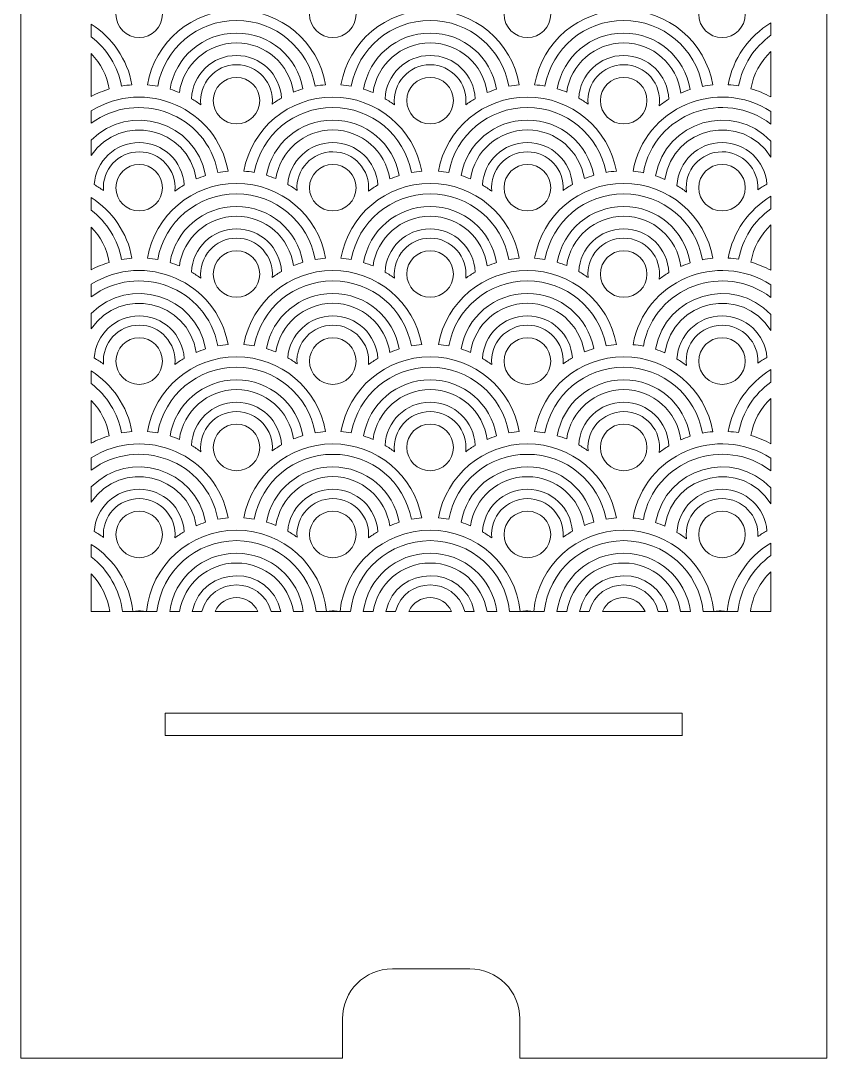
# Model space of a CAD drawing. Header units: inches. Extents: x 98 to 769, y 116 to 749.
# Drawn here: x 512.5 to 768.7, y 116.2 to 445.6 of the extents above; entities that cross this region are included whole.
import ezdxf

# ---------------------------------------------------------------- set-up
doc = ezdxf.new("R2010")
doc.units = ezdxf.units.IN
doc.header["$MEASUREMENT"] = 0
doc.layers.add('_U+0421_U+043B_U+043E_U+0439 1', color=7, linetype='Continuous')

# ---------------------------------------------------------------- blocks, each defined once
blk = doc.blocks.new('block 2')
at = {"layer": '_U+0421_U+043B_U+043E_U+0439 1', "color": 1, "lineweight": 9, "true_color": 0xff0000}
blk.add_lwpolyline([(722.74, 218.61), (558.34, 218.61), (558.34, 225.71), (722.64, 225.71), (722.64, 218.61), (722.74, 218.61)], dxfattribs=at)
for points, knots in [([(678.78, 747.8), (675.3, 748.53), (671.77, 748.54), (668.29, 747.83), (668.29, 747.83), (616.84, 747.83), (616.84, 747.83), (613.38, 748.53), (609.82, 748.54), (606.26, 747.78), (555.7, 746.87), (512.5, 705.7), (512.51, 655.1), (512.51, 655.1), (512.51, 116.17), (512.51, 116.17), (512.51, 116.17), (614.71, 116.17), (614.71, 116.17), (614.71, 116.17), (614.71, 128.71), (614.71, 128.71), (614.71, 137.46), (621.82, 144.58), (630.57, 144.58), (630.57, 144.58), (655.19, 144.58), (655.19, 144.58), (663.94, 144.58), (671.06, 137.46), (671.06, 128.71), (671.06, 128.71), (671.06, 116.17), (671.06, 116.17), (671.06, 116.17), (768.63, 116.17), (768.63, 116.17), (768.63, 116.17), (768.63, 654.9), (768.63, 654.9), (768.74, 705.8), (729.77, 747.26), (678.78, 747.8)], [0, 0, 0, 0, 1, 1, 1, 2, 2, 2, 3, 3, 3, 4, 4, 4, 5, 5, 5, 6, 6, 6, 7, 7, 7, 8, 8, 8, 9, 9, 9, 10, 10, 10, 11, 11, 11, 12, 12, 12, 13, 13, 13, 14, 14, 14, 14]), ([(542.74, 447.65), (542.74, 451.72), (546.06, 455.04), (550.13, 455.04), (554.21, 455.04), (557.53, 451.73), (557.53, 447.65), (557.53, 443.57), (554.21, 440.25), (550.13, 440.25), (546.06, 440.25), (542.74, 443.57), (542.74, 447.65)], [0, 0, 0, 0, 1, 1, 1, 2, 2, 2, 3, 3, 3, 4, 4, 4, 4]), ([(604.25, 447.65), (604.25, 451.72), (607.57, 455.04), (611.65, 455.04), (615.73, 455.04), (619.04, 451.73), (619.04, 447.65), (619.04, 443.57), (615.73, 440.25), (611.65, 440.25), (607.57, 440.25), (604.25, 443.57), (604.25, 447.65)], [0, 0, 0, 0, 1, 1, 1, 2, 2, 2, 3, 3, 3, 4, 4, 4, 4]), ([(673.48, 440.25), (669.4, 440.25), (666.08, 443.57), (666.08, 447.65), (666.08, 451.73), (669.4, 455.04), (673.48, 455.04), (677.55, 455.04), (680.87, 451.73), (680.87, 447.65), (680.87, 443.57), (677.55, 440.25), (673.48, 440.25)], [0, 0, 0, 0, 1, 1, 1, 2, 2, 2, 3, 3, 3, 4, 4, 4, 4]), ([(727.91, 447.65), (727.91, 451.72), (731.23, 455.04), (735.31, 455.04), (739.38, 455.04), (742.7, 451.73), (742.7, 447.65), (742.7, 443.57), (739.38, 440.25), (735.31, 440.25), (731.23, 440.25), (727.91, 443.57), (727.91, 447.65)], [0, 0, 0, 0, 1, 1, 1, 2, 2, 2, 3, 3, 3, 4, 4, 4, 4]), ([(581.05, 448.99), (595.15, 448.99), (606.97, 438.93), (609.36, 425.26), (608.25, 425.19), (607.15, 425.06), (606.07, 424.87), (603.88, 436.88), (593.49, 445.68), (581.05, 445.68), (568.59, 445.68), (558.19, 436.85), (556.02, 424.82), (554.94, 425.02), (553.85, 425.15), (552.73, 425.24), (555.11, 438.92), (566.93, 448.99), (581.05, 448.99)], [0, 0, 0, 0, 1, 1, 1, 2, 2, 2, 3, 3, 3, 4, 4, 4, 5, 5, 5, 6, 6, 6, 6]), ([(670.88, 425.24), (669.77, 425.16), (668.67, 425.02), (667.59, 424.82), (665.42, 436.85), (655.02, 445.68), (642.56, 445.68), (630.1, 445.68), (619.7, 436.85), (617.53, 424.82), (616.46, 425.02), (615.36, 425.16), (614.25, 425.24), (616.63, 438.92), (628.45, 448.99), (642.56, 448.99), (656.67, 448.99), (668.5, 438.92), (670.88, 425.24)], [0, 0, 0, 0, 1, 1, 1, 2, 2, 2, 3, 3, 3, 4, 4, 4, 5, 5, 5, 6, 6, 6, 6]), ([(732.39, 425.22), (731.28, 425.12), (730.19, 424.98), (729.11, 424.77), (726.97, 436.83), (716.55, 445.68), (704.07, 445.68), (691.63, 445.68), (681.24, 436.88), (679.06, 424.87), (677.98, 425.06), (676.88, 425.19), (675.76, 425.26), (678.15, 438.93), (689.97, 448.99), (704.08, 448.99), (718.19, 448.99), (730.02, 438.91), (732.39, 425.22)], [0, 0, 0, 0, 1, 1, 1, 2, 2, 2, 3, 3, 3, 4, 4, 4, 5, 5, 5, 6, 6, 6, 6]), ([(737.28, 425.29), (738.74, 433.49), (743.72, 440.67), (750.85, 444.93), (750.85, 444.93), (750.85, 440.98), (750.85, 440.98), (745.47, 437.16), (741.79, 431.41), (740.59, 424.92), (739.49, 425.1), (738.39, 425.22), (737.28, 425.29)], [0, 0, 0, 0, 1, 1, 1, 2, 2, 2, 3, 3, 3, 4, 4, 4, 4]), ([(547.84, 425.26), (546.73, 425.18), (545.63, 425.05), (544.54, 424.86), (543.39, 431.08), (539.91, 436.69), (534.91, 440.5), (534.91, 440.5), (534.91, 444.49), (534.91, 444.49), (541.59, 440.24), (546.41, 433.32), (547.84, 425.26)], [0, 0, 0, 0, 1, 1, 1, 2, 2, 2, 3, 3, 3, 4, 4, 4, 4]), ([(581.05, 441.68), (591.6, 441.68), (600.39, 434.17), (602.16, 423.96), (601.14, 423.66), (600.15, 423.3), (599.18, 422.91), (597.88, 431.76), (590.26, 438.58), (581.05, 438.58), (571.8, 438.58), (564.15, 431.69), (562.9, 422.78), (561.93, 423.19), (560.94, 423.55), (559.93, 423.87), (561.66, 434.12), (570.47, 441.68), (581.05, 441.68)], [0, 0, 0, 0, 1, 1, 1, 2, 2, 2, 3, 3, 3, 4, 4, 4, 5, 5, 5, 6, 6, 6, 6]), ([(660.71, 422.78), (659.46, 431.69), (651.81, 438.58), (642.56, 438.58), (633.31, 438.58), (625.66, 431.69), (624.42, 422.78), (623.45, 423.19), (622.45, 423.55), (621.44, 423.86), (623.17, 434.12), (631.98, 441.68), (642.56, 441.68), (653.15, 441.68), (661.95, 434.12), (663.68, 423.86), (662.67, 423.55), (661.68, 423.19), (660.71, 422.78)], [0, 0, 0, 0, 1, 1, 1, 2, 2, 2, 3, 3, 3, 4, 4, 4, 5, 5, 5, 6, 6, 6, 6]), ([(722.24, 422.66), (721.05, 431.63), (713.37, 438.58), (704.07, 438.58), (694.87, 438.58), (687.25, 431.76), (685.95, 422.91), (684.97, 423.3), (683.98, 423.66), (682.97, 423.96), (684.74, 434.17), (693.52, 441.68), (704.07, 441.68), (714.69, 441.68), (723.52, 434.08), (725.21, 423.77), (724.2, 423.45), (723.21, 423.08), (722.24, 422.66)], [0, 0, 0, 0, 1, 1, 1, 2, 2, 2, 3, 3, 3, 4, 4, 4, 5, 5, 5, 6, 6, 6, 6]), ([(534.91, 435.15), (537.87, 432.09), (539.9, 428.18), (540.65, 423.94), (538.67, 423.34), (536.74, 422.56), (534.91, 421.6), (534.91, 421.6), (534.91, 435.15), (534.91, 435.15)], [0, 0, 0, 0, 1, 1, 1, 2, 2, 2, 3, 3, 3, 3]), ([(744.49, 424.02), (745.3, 428.57), (747.54, 432.68), (750.85, 435.81), (750.85, 435.81), (750.85, 421.41), (750.85, 421.41), (748.83, 422.5), (746.7, 423.38), (744.49, 424.02)], [0, 0, 0, 0, 1, 1, 1, 2, 2, 2, 3, 3, 3, 3]), ([(581.05, 434.58), (588.69, 434.58), (594.93, 428.58), (595.35, 421.04), (594.33, 420.46), (593.34, 419.82), (592.39, 419.13), (593.05, 425.86), (587.73, 431.63), (581.05, 431.63), (574.32, 431.63), (568.92, 425.74), (569.75, 418.88), (568.78, 419.6), (567.78, 420.25), (566.74, 420.86), (567.07, 428.48), (573.35, 434.58), (581.05, 434.58)], [0, 0, 0, 0, 1, 1, 1, 2, 2, 2, 3, 3, 3, 4, 4, 4, 5, 5, 5, 6, 6, 6, 6]), ([(642.56, 431.63), (635.84, 431.63), (630.44, 425.77), (631.26, 418.88), (630.29, 419.59), (629.29, 420.25), (628.25, 420.86), (628.58, 428.48), (634.86, 434.58), (642.56, 434.58), (650.26, 434.58), (656.54, 428.48), (656.88, 420.86), (655.84, 420.26), (654.83, 419.6), (653.87, 418.88), (654.69, 425.79), (649.26, 431.63), (642.56, 431.63)], [0, 0, 0, 0, 1, 1, 1, 2, 2, 2, 3, 3, 3, 4, 4, 4, 5, 5, 5, 6, 6, 6, 6]), ([(704.07, 431.63), (697.42, 431.63), (692.08, 425.9), (692.74, 419.13), (691.78, 419.82), (690.79, 420.46), (689.77, 421.04), (690.19, 428.58), (696.44, 434.58), (704.07, 434.58), (711.84, 434.58), (718.16, 428.39), (718.4, 420.69), (717.34, 420.05), (716.32, 419.35), (715.34, 418.6), (716.35, 425.61), (710.88, 431.63), (704.07, 431.63)], [0, 0, 0, 0, 1, 1, 1, 2, 2, 2, 3, 3, 3, 4, 4, 4, 5, 5, 5, 6, 6, 6, 6]), ([(578.41, 397.83), (577.3, 397.74), (576.2, 397.6), (575.13, 397.4), (571.57, 416.17), (549.65, 423.99), (534.91, 413.03), (534.91, 413.03), (534.91, 416.98), (534.91, 416.98), (551.94, 427.62), (574.74, 417.95), (578.41, 397.83)], [0, 0, 0, 0, 1, 1, 1, 2, 2, 2, 3, 3, 3, 4, 4, 4, 4]), ([(573.66, 420.23), (573.66, 424.31), (576.97, 427.63), (581.05, 427.63), (585.13, 427.63), (588.44, 424.31), (588.44, 420.23), (588.44, 416.16), (585.13, 412.84), (581.05, 412.84), (576.97, 412.84), (573.66, 416.16), (573.66, 420.23)], [0, 0, 0, 0, 1, 1, 1, 2, 2, 2, 3, 3, 3, 4, 4, 4, 4]), ([(642.56, 412.84), (638.49, 412.84), (635.17, 416.16), (635.17, 420.24), (635.17, 424.31), (638.48, 427.63), (642.56, 427.63), (646.64, 427.63), (649.96, 424.31), (649.96, 420.24), (649.96, 416.16), (646.64, 412.84), (642.56, 412.84)], [0, 0, 0, 0, 1, 1, 1, 2, 2, 2, 3, 3, 3, 4, 4, 4, 4]), ([(704.07, 412.84), (700, 412.84), (696.68, 416.16), (696.68, 420.24), (696.68, 424.31), (700, 427.63), (704.07, 427.63), (708.15, 427.63), (711.47, 424.31), (711.47, 420.24), (711.47, 416.16), (708.15, 412.84), (704.07, 412.84)], [0, 0, 0, 0, 1, 1, 1, 2, 2, 2, 3, 3, 3, 4, 4, 4, 4]), ([(710.31, 397.35), (709.23, 397.56), (708.14, 397.71), (707.03, 397.81), (710.71, 418.09), (733.79, 427.74), (750.85, 416.78), (750.85, 416.78), (750.85, 412.78), (750.85, 412.78), (736.08, 424.13), (713.84, 416.27), (710.31, 397.35)], [0, 0, 0, 0, 1, 1, 1, 2, 2, 2, 3, 3, 3, 4, 4, 4, 4]), ([(534.91, 407.72), (546.94, 419.83), (568.13, 413.69), (571.22, 396.44), (570.21, 396.13), (569.22, 395.77), (568.25, 395.36), (565.74, 411.82), (544.25, 416.68), (534.91, 402.82), (534.91, 402.82), (534.91, 407.72), (534.91, 407.72)], [0, 0, 0, 0, 1, 1, 1, 2, 2, 2, 3, 3, 3, 4, 4, 4, 4]), ([(611.65, 421.35), (625.68, 421.35), (637.45, 411.39), (639.92, 397.83), (638.81, 397.74), (637.72, 397.6), (636.64, 397.4), (634.38, 409.32), (624.03, 418.04), (611.65, 418.04), (599.28, 418.04), (588.94, 409.35), (586.67, 397.45), (585.59, 397.64), (584.49, 397.77), (583.37, 397.85), (585.85, 411.4), (597.62, 421.35), (611.65, 421.35)], [0, 0, 0, 0, 1, 1, 1, 2, 2, 2, 3, 3, 3, 4, 4, 4, 5, 5, 5, 6, 6, 6, 6]), ([(701.75, 397.85), (700.64, 397.77), (699.54, 397.64), (698.46, 397.46), (696.18, 409.35), (685.84, 418.04), (673.48, 418.04), (661.09, 418.04), (650.74, 409.32), (648.49, 397.4), (647.41, 397.6), (646.31, 397.74), (645.2, 397.83), (647.67, 411.39), (659.44, 421.35), (673.48, 421.35), (687.5, 421.35), (699.27, 411.4), (701.75, 397.85)], [0, 0, 0, 0, 1, 1, 1, 2, 2, 2, 3, 3, 3, 4, 4, 4, 5, 5, 5, 6, 6, 6, 6]), ([(717.17, 395.23), (716.21, 395.65), (715.21, 396.02), (714.2, 396.35), (717.27, 413.88), (738.93, 419.92), (750.85, 407.4), (750.85, 407.4), (750.85, 402.29), (750.85, 402.29), (741.77, 416.8), (719.61, 412.05), (717.17, 395.23)], [0, 0, 0, 0, 1, 1, 1, 2, 2, 2, 3, 3, 3, 4, 4, 4, 4]), ([(611.65, 414.04), (622.16, 414.04), (630.92, 406.59), (632.74, 396.44), (631.72, 396.13), (630.73, 395.77), (629.76, 395.36), (628.42, 404.16), (620.82, 410.94), (611.65, 410.94), (602.52, 410.94), (594.94, 404.23), (593.55, 395.48), (592.58, 395.88), (591.59, 396.23), (590.57, 396.54), (592.43, 406.64), (601.17, 414.04), (611.65, 414.04)], [0, 0, 0, 0, 1, 1, 1, 2, 2, 2, 3, 3, 3, 4, 4, 4, 5, 5, 5, 6, 6, 6, 6]), ([(691.57, 395.48), (690.18, 404.23), (682.61, 410.94), (673.48, 410.94), (664.3, 410.94), (656.7, 404.16), (655.36, 395.36), (654.39, 395.77), (653.4, 396.13), (652.39, 396.45), (654.2, 406.59), (662.97, 414.04), (673.48, 414.04), (683.95, 414.04), (692.7, 406.64), (694.55, 396.54), (693.54, 396.23), (692.54, 395.88), (691.57, 395.48)], [0, 0, 0, 0, 1, 1, 1, 2, 2, 2, 3, 3, 3, 4, 4, 4, 5, 5, 5, 6, 6, 6, 6]), ([(550.13, 406.94), (557.76, 406.94), (563.99, 400.96), (564.44, 393.45), (563.41, 392.85), (562.42, 392.2), (561.47, 391.49), (562.12, 398.29), (556.76, 403.99), (550.13, 403.99), (543.56, 403.99), (538.23, 398.38), (538.79, 391.65), (537.84, 392.34), (536.86, 392.98), (535.84, 393.57), (536.34, 401.03), (542.55, 406.94), (550.13, 406.94)], [0, 0, 0, 0, 1, 1, 1, 2, 2, 2, 3, 3, 3, 4, 4, 4, 5, 5, 5, 6, 6, 6, 6]), ([(611.65, 406.94), (619.27, 406.94), (625.5, 400.96), (625.95, 393.45), (624.93, 392.85), (623.93, 392.2), (622.98, 391.49), (623.64, 398.25), (618.31, 403.99), (611.65, 403.99), (605.17, 403.99), (599.79, 398.51), (600.3, 391.72), (599.35, 392.41), (598.37, 393.05), (597.35, 393.63), (597.89, 401.05), (604.08, 406.94), (611.65, 406.94)], [0, 0, 0, 0, 1, 1, 1, 2, 2, 2, 3, 3, 3, 4, 4, 4, 5, 5, 5, 6, 6, 6, 6]), ([(673.48, 403.99), (666.82, 403.99), (661.49, 398.25), (662.14, 391.49), (661.19, 392.2), (660.2, 392.85), (659.17, 393.45), (659.62, 400.96), (665.85, 406.94), (673.48, 406.94), (681.04, 406.94), (687.24, 401.05), (687.77, 393.63), (686.75, 393.05), (685.77, 392.41), (684.83, 391.73), (685.34, 398.44), (680.01, 403.99), (673.48, 403.99)], [0, 0, 0, 0, 1, 1, 1, 2, 2, 2, 3, 3, 3, 4, 4, 4, 5, 5, 5, 6, 6, 6, 6]), ([(735.31, 403.99), (728.57, 403.99), (723.18, 398.11), (724, 391.22), (723.04, 391.96), (722.04, 392.64), (720.99, 393.26), (721.35, 400.86), (727.62, 406.94), (735.31, 406.94), (742.83, 406.94), (749, 401.12), (749.59, 393.75), (748.58, 393.19), (747.6, 392.58), (746.67, 391.92), (747.06, 398.59), (741.74, 403.99), (735.31, 403.99)], [0, 0, 0, 0, 1, 1, 1, 2, 2, 2, 3, 3, 3, 4, 4, 4, 5, 5, 5, 6, 6, 6, 6]), ([(542.74, 392.6), (542.74, 396.67), (546.06, 399.99), (550.13, 399.99), (554.21, 399.99), (557.53, 396.67), (557.53, 392.6), (557.53, 388.52), (554.21, 385.2), (550.13, 385.2), (546.06, 385.2), (542.74, 388.52), (542.74, 392.6)], [0, 0, 0, 0, 1, 1, 1, 2, 2, 2, 3, 3, 3, 4, 4, 4, 4]), ([(604.25, 392.6), (604.25, 396.67), (607.57, 399.99), (611.65, 399.99), (615.73, 399.99), (619.04, 396.67), (619.04, 392.6), (619.04, 388.52), (615.73, 385.2), (611.65, 385.2), (607.57, 385.2), (604.25, 388.52), (604.25, 392.6)], [0, 0, 0, 0, 1, 1, 1, 2, 2, 2, 3, 3, 3, 4, 4, 4, 4]), ([(673.48, 385.2), (669.4, 385.2), (666.08, 388.52), (666.08, 392.6), (666.08, 396.67), (669.4, 399.99), (673.48, 399.99), (677.55, 399.99), (680.87, 396.67), (680.87, 392.6), (680.87, 388.52), (677.55, 385.2), (673.48, 385.2)], [0, 0, 0, 0, 1, 1, 1, 2, 2, 2, 3, 3, 3, 4, 4, 4, 4]), ([(727.91, 392.6), (727.91, 396.67), (731.23, 399.99), (735.31, 399.99), (739.38, 399.99), (742.7, 396.67), (742.7, 392.6), (742.7, 388.52), (739.38, 385.2), (735.31, 385.2), (731.23, 385.2), (727.91, 388.52), (727.91, 392.6)], [0, 0, 0, 0, 1, 1, 1, 2, 2, 2, 3, 3, 3, 4, 4, 4, 4]), ([(581.05, 393.94), (595.15, 393.94), (606.97, 383.88), (609.36, 370.21), (608.25, 370.13), (607.15, 370), (606.07, 369.82), (603.88, 381.82), (593.49, 390.62), (581.05, 390.62), (568.59, 390.62), (558.19, 381.8), (556.02, 369.77), (554.94, 369.96), (553.85, 370.1), (552.73, 370.19), (555.11, 383.87), (566.93, 393.94), (581.05, 393.94)], [0, 0, 0, 0, 1, 1, 1, 2, 2, 2, 3, 3, 3, 4, 4, 4, 5, 5, 5, 6, 6, 6, 6]), ([(670.88, 370.19), (669.77, 370.1), (668.67, 369.96), (667.59, 369.77), (665.42, 381.8), (655.02, 390.63), (642.56, 390.63), (630.1, 390.63), (619.7, 381.8), (617.53, 369.77), (616.46, 369.96), (615.36, 370.1), (614.25, 370.19), (616.63, 383.87), (628.45, 393.94), (642.56, 393.94), (656.67, 393.94), (668.5, 383.87), (670.88, 370.19)], [0, 0, 0, 0, 1, 1, 1, 2, 2, 2, 3, 3, 3, 4, 4, 4, 5, 5, 5, 6, 6, 6, 6]), ([(732.39, 370.17), (731.28, 370.07), (730.19, 369.92), (729.11, 369.72), (726.97, 381.77), (716.55, 390.63), (704.07, 390.63), (691.63, 390.63), (681.24, 381.83), (679.06, 369.82), (677.98, 370), (676.88, 370.13), (675.76, 370.21), (678.15, 383.88), (689.97, 393.94), (704.08, 393.94), (718.19, 393.94), (730.02, 383.86), (732.39, 370.17)], [0, 0, 0, 0, 1, 1, 1, 2, 2, 2, 3, 3, 3, 4, 4, 4, 5, 5, 5, 6, 6, 6, 6]), ([(547.84, 370.21), (546.73, 370.13), (545.63, 370), (544.54, 369.81), (543.39, 376.03), (539.91, 381.63), (534.91, 385.45), (534.91, 385.45), (534.91, 389.44), (534.91, 389.44), (541.59, 385.19), (546.41, 378.27), (547.84, 370.21)], [0, 0, 0, 0, 1, 1, 1, 2, 2, 2, 3, 3, 3, 4, 4, 4, 4]), ([(737.28, 370.23), (738.74, 378.44), (743.72, 385.61), (750.85, 389.88), (750.85, 389.88), (750.85, 385.93), (750.85, 385.93), (745.47, 382.11), (741.79, 376.36), (740.59, 369.87), (739.49, 370.05), (738.39, 370.17), (737.28, 370.23)], [0, 0, 0, 0, 1, 1, 1, 2, 2, 2, 3, 3, 3, 4, 4, 4, 4]), ([(581.05, 386.63), (591.6, 386.63), (600.39, 379.12), (602.16, 368.91), (601.14, 368.6), (600.15, 368.25), (599.18, 367.85), (597.88, 376.71), (590.26, 383.53), (581.05, 383.53), (571.8, 383.53), (564.15, 376.64), (562.9, 367.73), (561.93, 368.14), (560.94, 368.5), (559.93, 368.81), (561.66, 379.07), (570.47, 386.63), (581.05, 386.63)], [0, 0, 0, 0, 1, 1, 1, 2, 2, 2, 3, 3, 3, 4, 4, 4, 5, 5, 5, 6, 6, 6, 6]), ([(660.71, 367.73), (659.46, 376.64), (651.81, 383.53), (642.56, 383.53), (633.31, 383.53), (625.66, 376.64), (624.42, 367.73), (623.45, 368.14), (622.45, 368.5), (621.44, 368.81), (623.17, 379.07), (631.98, 386.62), (642.56, 386.62), (653.15, 386.62), (661.95, 379.07), (663.68, 368.81), (662.67, 368.5), (661.68, 368.14), (660.71, 367.73)], [0, 0, 0, 0, 1, 1, 1, 2, 2, 2, 3, 3, 3, 4, 4, 4, 5, 5, 5, 6, 6, 6, 6]), ([(722.24, 367.61), (721.05, 376.58), (713.37, 383.53), (704.07, 383.53), (694.87, 383.53), (687.25, 376.7), (685.95, 367.85), (684.97, 368.25), (683.98, 368.6), (682.97, 368.91), (684.74, 379.12), (693.52, 386.63), (704.07, 386.63), (714.69, 386.63), (723.52, 379.02), (725.21, 368.72), (724.2, 368.39), (723.21, 368.02), (722.24, 367.61)], [0, 0, 0, 0, 1, 1, 1, 2, 2, 2, 3, 3, 3, 4, 4, 4, 5, 5, 5, 6, 6, 6, 6]), ([(534.91, 380.1), (537.87, 377.04), (539.9, 373.13), (540.65, 368.89), (538.67, 368.29), (536.74, 367.51), (534.91, 366.55), (534.91, 366.55), (534.91, 380.1), (534.91, 380.1)], [0, 0, 0, 0, 1, 1, 1, 2, 2, 2, 3, 3, 3, 3]), ([(581.05, 379.53), (588.69, 379.53), (594.93, 373.52), (595.35, 365.99), (594.33, 365.41), (593.34, 364.77), (592.39, 364.08), (593.05, 370.81), (587.73, 376.58), (581.05, 376.58), (574.32, 376.58), (568.92, 370.69), (569.75, 363.83), (568.78, 364.54), (567.78, 365.2), (566.74, 365.81), (567.07, 373.43), (573.35, 379.53), (581.05, 379.53)], [0, 0, 0, 0, 1, 1, 1, 2, 2, 2, 3, 3, 3, 4, 4, 4, 5, 5, 5, 6, 6, 6, 6]), ([(642.56, 376.58), (635.84, 376.58), (630.44, 370.71), (631.26, 363.82), (630.29, 364.54), (629.29, 365.2), (628.25, 365.81), (628.58, 373.43), (634.86, 379.53), (642.56, 379.53), (650.26, 379.53), (656.54, 373.43), (656.88, 365.81), (655.84, 365.2), (654.83, 364.54), (653.87, 363.83), (654.69, 370.73), (649.26, 376.58), (642.56, 376.58)], [0, 0, 0, 0, 1, 1, 1, 2, 2, 2, 3, 3, 3, 4, 4, 4, 5, 5, 5, 6, 6, 6, 6]), ([(704.07, 376.58), (697.42, 376.58), (692.08, 370.85), (692.74, 364.07), (691.78, 364.76), (690.79, 365.41), (689.77, 365.99), (690.19, 373.52), (696.44, 379.53), (704.07, 379.53), (711.84, 379.53), (718.16, 373.33), (718.4, 365.63), (717.34, 365), (716.32, 364.3), (715.34, 363.55), (716.35, 370.56), (710.88, 376.58), (704.07, 376.58)], [0, 0, 0, 0, 1, 1, 1, 2, 2, 2, 3, 3, 3, 4, 4, 4, 5, 5, 5, 6, 6, 6, 6]), ([(744.49, 368.97), (745.3, 373.52), (747.54, 377.63), (750.85, 380.76), (750.85, 380.76), (750.85, 366.36), (750.85, 366.36), (748.83, 367.45), (746.7, 368.33), (744.49, 368.97)], [0, 0, 0, 0, 1, 1, 1, 2, 2, 2, 3, 3, 3, 3]), ([(578.41, 342.77), (577.3, 342.69), (576.2, 342.55), (575.13, 342.35), (571.57, 361.12), (549.65, 368.94), (534.91, 357.97), (534.91, 357.97), (534.91, 361.93), (534.91, 361.93), (551.94, 372.57), (574.74, 362.9), (578.41, 342.77)], [0, 0, 0, 0, 1, 1, 1, 2, 2, 2, 3, 3, 3, 4, 4, 4, 4]), ([(573.66, 365.18), (573.66, 369.26), (576.97, 372.58), (581.05, 372.58), (585.13, 372.58), (588.44, 369.26), (588.44, 365.18), (588.44, 361.11), (585.13, 357.79), (581.05, 357.79), (576.97, 357.79), (573.66, 361.11), (573.66, 365.18)], [0, 0, 0, 0, 1, 1, 1, 2, 2, 2, 3, 3, 3, 4, 4, 4, 4]), ([(642.56, 357.79), (638.49, 357.79), (635.17, 361.11), (635.17, 365.18), (635.17, 369.26), (638.48, 372.58), (642.56, 372.58), (646.64, 372.58), (649.96, 369.26), (649.96, 365.18), (649.96, 361.11), (646.64, 357.79), (642.56, 357.79)], [0, 0, 0, 0, 1, 1, 1, 2, 2, 2, 3, 3, 3, 4, 4, 4, 4]), ([(704.07, 357.79), (700, 357.79), (696.68, 361.11), (696.68, 365.18), (696.68, 369.26), (700, 372.58), (704.07, 372.58), (708.15, 372.58), (711.47, 369.26), (711.47, 365.18), (711.47, 361.11), (708.15, 357.79), (704.07, 357.79)], [0, 0, 0, 0, 1, 1, 1, 2, 2, 2, 3, 3, 3, 4, 4, 4, 4]), ([(710.31, 342.3), (709.23, 342.5), (708.14, 342.66), (707.03, 342.75), (710.71, 363.03), (733.79, 372.68), (750.85, 361.72), (750.85, 361.72), (750.85, 357.73), (750.85, 357.73), (736.08, 369.08), (713.84, 361.21), (710.31, 342.3)], [0, 0, 0, 0, 1, 1, 1, 2, 2, 2, 3, 3, 3, 4, 4, 4, 4]), ([(636.64, 342.35), (634.38, 354.27), (624.03, 362.98), (611.65, 362.98), (599.28, 362.98), (588.94, 354.29), (586.67, 342.4), (585.59, 342.59), (584.49, 342.72), (583.38, 342.8), (585.85, 356.35), (597.62, 366.3), (611.65, 366.3), (625.68, 366.3), (637.45, 356.33), (639.92, 342.77), (638.81, 342.69), (637.72, 342.55), (636.64, 342.35)], [0, 0, 0, 0, 1, 1, 1, 2, 2, 2, 3, 3, 3, 4, 4, 4, 5, 5, 5, 6, 6, 6, 6]), ([(701.75, 342.8), (700.64, 342.72), (699.54, 342.59), (698.46, 342.4), (696.18, 354.29), (685.84, 362.98), (673.48, 362.98), (661.09, 362.98), (650.74, 354.27), (648.49, 342.35), (647.41, 342.55), (646.31, 342.69), (645.2, 342.77), (647.67, 356.34), (659.44, 366.3), (673.48, 366.3), (687.5, 366.3), (699.27, 356.35), (701.75, 342.8)], [0, 0, 0, 0, 1, 1, 1, 2, 2, 2, 3, 3, 3, 4, 4, 4, 5, 5, 5, 6, 6, 6, 6]), ([(534.91, 352.67), (546.94, 364.78), (568.13, 358.64), (571.22, 341.39), (570.21, 341.08), (569.22, 340.72), (568.25, 340.31), (565.74, 356.77), (544.25, 361.63), (534.91, 347.77), (534.91, 347.77), (534.91, 352.67), (534.91, 352.67)], [0, 0, 0, 0, 1, 1, 1, 2, 2, 2, 3, 3, 3, 4, 4, 4, 4]), ([(717.17, 340.18), (716.21, 340.6), (715.21, 340.97), (714.2, 341.3), (717.27, 358.83), (738.93, 364.86), (750.85, 352.35), (750.85, 352.35), (750.85, 347.24), (750.85, 347.24), (741.77, 361.75), (719.61, 357), (717.17, 340.18)], [0, 0, 0, 0, 1, 1, 1, 2, 2, 2, 3, 3, 3, 4, 4, 4, 4]), ([(629.76, 340.3), (628.42, 349.11), (620.82, 355.89), (611.65, 355.89), (602.52, 355.89), (594.94, 349.17), (593.55, 340.43), (592.58, 340.83), (591.59, 341.18), (590.57, 341.49), (592.43, 351.59), (601.17, 358.99), (611.65, 358.99), (622.16, 358.99), (630.92, 351.54), (632.74, 341.39), (631.72, 341.08), (630.73, 340.71), (629.76, 340.3)], [0, 0, 0, 0, 1, 1, 1, 2, 2, 2, 3, 3, 3, 4, 4, 4, 5, 5, 5, 6, 6, 6, 6]), ([(691.57, 340.43), (690.18, 349.17), (682.61, 355.89), (673.48, 355.89), (664.3, 355.89), (656.7, 349.11), (655.36, 340.3), (654.39, 340.71), (653.4, 341.08), (652.39, 341.39), (654.2, 351.54), (662.97, 358.99), (673.48, 358.99), (683.95, 358.99), (692.7, 351.59), (694.55, 341.49), (693.54, 341.18), (692.54, 340.83), (691.57, 340.43)], [0, 0, 0, 0, 1, 1, 1, 2, 2, 2, 3, 3, 3, 4, 4, 4, 5, 5, 5, 6, 6, 6, 6]), ([(550.13, 351.89), (557.76, 351.89), (563.99, 345.91), (564.44, 338.4), (563.41, 337.8), (562.42, 337.15), (561.47, 336.44), (562.12, 343.24), (556.76, 348.94), (550.13, 348.94), (543.56, 348.94), (538.23, 343.33), (538.79, 336.6), (537.84, 337.29), (536.86, 337.93), (535.84, 338.52), (536.34, 345.97), (542.55, 351.89), (550.13, 351.89)], [0, 0, 0, 0, 1, 1, 1, 2, 2, 2, 3, 3, 3, 4, 4, 4, 5, 5, 5, 6, 6, 6, 6]), ([(611.65, 348.94), (605.17, 348.94), (599.79, 343.46), (600.3, 336.67), (599.35, 337.36), (598.37, 337.99), (597.35, 338.57), (597.89, 346), (604.08, 351.89), (611.65, 351.89), (619.27, 351.89), (625.5, 345.91), (625.95, 338.39), (624.92, 337.79), (623.93, 337.14), (622.98, 336.44), (623.64, 343.19), (618.31, 348.94), (611.65, 348.94)], [0, 0, 0, 0, 1, 1, 1, 2, 2, 2, 3, 3, 3, 4, 4, 4, 5, 5, 5, 6, 6, 6, 6]), ([(673.48, 348.94), (666.82, 348.94), (661.49, 343.19), (662.14, 336.44), (661.19, 337.14), (660.2, 337.79), (659.17, 338.39), (659.62, 345.91), (665.85, 351.89), (673.48, 351.89), (681.04, 351.89), (687.24, 346), (687.77, 338.58), (686.75, 337.99), (685.77, 337.36), (684.83, 336.67), (685.34, 343.39), (680.01, 348.94), (673.48, 348.94)], [0, 0, 0, 0, 1, 1, 1, 2, 2, 2, 3, 3, 3, 4, 4, 4, 5, 5, 5, 6, 6, 6, 6]), ([(735.31, 348.94), (728.57, 348.94), (723.18, 343.06), (724, 336.17), (723.04, 336.9), (722.04, 337.59), (720.99, 338.21), (721.35, 345.81), (727.62, 351.89), (735.31, 351.89), (742.83, 351.89), (749, 346.07), (749.59, 338.7), (748.58, 338.14), (747.6, 337.53), (746.67, 336.87), (747.06, 343.54), (741.74, 348.94), (735.31, 348.94)], [0, 0, 0, 0, 1, 1, 1, 2, 2, 2, 3, 3, 3, 4, 4, 4, 5, 5, 5, 6, 6, 6, 6]), ([(542.74, 337.54), (542.74, 341.62), (546.06, 344.94), (550.13, 344.94), (554.21, 344.94), (557.53, 341.62), (557.53, 337.54), (557.53, 333.46), (554.21, 330.15), (550.13, 330.15), (546.06, 330.15), (542.74, 333.47), (542.74, 337.54)], [0, 0, 0, 0, 1, 1, 1, 2, 2, 2, 3, 3, 3, 4, 4, 4, 4]), ([(611.65, 330.15), (607.57, 330.15), (604.25, 333.46), (604.25, 337.54), (604.25, 341.62), (607.57, 344.94), (611.65, 344.94), (615.72, 344.94), (619.04, 341.62), (619.04, 337.54), (619.04, 333.46), (615.72, 330.15), (611.65, 330.15)], [0, 0, 0, 0, 1, 1, 1, 2, 2, 2, 3, 3, 3, 4, 4, 4, 4]), ([(673.48, 330.15), (669.4, 330.15), (666.08, 333.46), (666.08, 337.54), (666.08, 341.62), (669.4, 344.94), (673.48, 344.94), (677.55, 344.94), (680.87, 341.62), (680.87, 337.54), (680.87, 333.46), (677.55, 330.15), (673.48, 330.15)], [0, 0, 0, 0, 1, 1, 1, 2, 2, 2, 3, 3, 3, 4, 4, 4, 4]), ([(727.91, 337.54), (727.91, 341.62), (731.23, 344.94), (735.31, 344.94), (739.38, 344.94), (742.7, 341.62), (742.7, 337.54), (742.7, 333.46), (739.38, 330.15), (735.31, 330.15), (731.23, 330.15), (727.91, 333.47), (727.91, 337.54)], [0, 0, 0, 0, 1, 1, 1, 2, 2, 2, 3, 3, 3, 4, 4, 4, 4]), ([(606.07, 314.77), (603.88, 326.77), (593.49, 335.57), (581.05, 335.57), (568.59, 335.57), (558.19, 326.75), (556.02, 314.72), (554.94, 314.91), (553.85, 315.05), (552.73, 315.14), (555.11, 328.81), (566.93, 338.89), (581.05, 338.89), (595.15, 338.89), (606.97, 328.82), (609.36, 315.16), (608.25, 315.08), (607.15, 314.95), (606.07, 314.77)], [0, 0, 0, 0, 1, 1, 1, 2, 2, 2, 3, 3, 3, 4, 4, 4, 5, 5, 5, 6, 6, 6, 6]), ([(667.59, 314.72), (665.42, 326.75), (655.02, 335.57), (642.56, 335.57), (630.1, 335.57), (619.7, 326.75), (617.53, 314.72), (616.46, 314.91), (615.36, 315.05), (614.25, 315.14), (616.63, 328.81), (628.45, 338.89), (642.56, 338.89), (656.67, 338.89), (668.5, 328.81), (670.88, 315.14), (669.77, 315.05), (668.67, 314.91), (667.59, 314.72)], [0, 0, 0, 0, 1, 1, 1, 2, 2, 2, 3, 3, 3, 4, 4, 4, 5, 5, 5, 6, 6, 6, 6]), ([(732.39, 315.11), (731.28, 315.02), (730.19, 314.87), (729.11, 314.67), (726.97, 326.72), (716.55, 335.57), (704.07, 335.57), (691.63, 335.57), (681.24, 326.77), (679.06, 314.77), (677.98, 314.95), (676.88, 315.08), (675.76, 315.16), (678.15, 328.82), (689.97, 338.89), (704.08, 338.89), (718.19, 338.89), (730.02, 328.8), (732.39, 315.11)], [0, 0, 0, 0, 1, 1, 1, 2, 2, 2, 3, 3, 3, 4, 4, 4, 5, 5, 5, 6, 6, 6, 6]), ([(547.84, 315.16), (546.73, 315.08), (545.63, 314.95), (544.54, 314.76), (543.39, 320.97), (539.91, 326.58), (534.91, 330.4), (534.91, 330.4), (534.91, 334.39), (534.91, 334.39), (541.59, 330.14), (546.41, 323.22), (547.84, 315.16)], [0, 0, 0, 0, 1, 1, 1, 2, 2, 2, 3, 3, 3, 4, 4, 4, 4]), ([(737.28, 315.18), (738.74, 323.39), (743.72, 330.56), (750.85, 334.82), (750.85, 334.82), (750.85, 330.88), (750.85, 330.88), (745.47, 327.06), (741.79, 321.31), (740.59, 314.81), (739.49, 314.99), (738.39, 315.11), (737.28, 315.18)], [0, 0, 0, 0, 1, 1, 1, 2, 2, 2, 3, 3, 3, 4, 4, 4, 4]), ([(599.18, 312.8), (597.88, 321.65), (590.26, 328.48), (581.05, 328.48), (571.8, 328.48), (564.15, 321.59), (562.9, 312.68), (561.93, 313.08), (560.94, 313.45), (559.93, 313.76), (561.66, 324.02), (570.47, 331.57), (581.05, 331.57), (591.6, 331.57), (600.39, 324.07), (602.16, 313.86), (601.14, 313.55), (600.15, 313.2), (599.18, 312.8)], [0, 0, 0, 0, 1, 1, 1, 2, 2, 2, 3, 3, 3, 4, 4, 4, 5, 5, 5, 6, 6, 6, 6]), ([(660.71, 312.68), (659.46, 321.59), (651.81, 328.48), (642.56, 328.48), (633.31, 328.48), (625.66, 321.59), (624.42, 312.68), (623.45, 313.08), (622.45, 313.45), (621.44, 313.76), (623.17, 324.02), (631.98, 331.57), (642.56, 331.57), (653.15, 331.57), (661.95, 324.02), (663.68, 313.76), (662.67, 313.45), (661.68, 313.09), (660.71, 312.68)], [0, 0, 0, 0, 1, 1, 1, 2, 2, 2, 3, 3, 3, 4, 4, 4, 5, 5, 5, 6, 6, 6, 6]), ([(722.24, 312.55), (721.05, 321.52), (713.37, 328.48), (704.07, 328.48), (694.87, 328.48), (687.25, 321.65), (685.95, 312.8), (684.97, 313.2), (683.98, 313.55), (682.97, 313.85), (684.74, 324.06), (693.52, 331.57), (704.07, 331.57), (714.69, 331.57), (723.52, 323.97), (725.21, 313.67), (724.2, 313.34), (723.21, 312.97), (722.24, 312.55)], [0, 0, 0, 0, 1, 1, 1, 2, 2, 2, 3, 3, 3, 4, 4, 4, 5, 5, 5, 6, 6, 6, 6]), ([(534.91, 325.05), (537.87, 321.98), (539.9, 318.07), (540.65, 313.83), (538.67, 313.23), (536.74, 312.45), (534.91, 311.49), (534.91, 311.49), (534.91, 325.05), (534.91, 325.05)], [0, 0, 0, 0, 1, 1, 1, 2, 2, 2, 3, 3, 3, 3]), ([(581.05, 321.52), (574.31, 321.52), (568.92, 315.64), (569.74, 308.77), (568.78, 309.49), (567.78, 310.15), (566.74, 310.76), (567.07, 318.38), (573.35, 324.48), (581.05, 324.48), (588.69, 324.48), (594.93, 318.47), (595.35, 310.94), (594.33, 310.35), (593.34, 309.71), (592.39, 309.02), (593.04, 315.75), (587.73, 321.52), (581.05, 321.52)], [0, 0, 0, 0, 1, 1, 1, 2, 2, 2, 3, 3, 3, 4, 4, 4, 5, 5, 5, 6, 6, 6, 6]), ([(642.56, 321.52), (635.84, 321.52), (630.44, 315.66), (631.26, 308.77), (630.29, 309.49), (629.29, 310.15), (628.25, 310.76), (628.58, 318.38), (634.86, 324.48), (642.56, 324.48), (650.26, 324.48), (656.54, 318.38), (656.88, 310.76), (655.84, 310.15), (654.83, 309.49), (653.87, 308.77), (654.69, 315.68), (649.26, 321.52), (642.56, 321.52)], [0, 0, 0, 0, 1, 1, 1, 2, 2, 2, 3, 3, 3, 4, 4, 4, 5, 5, 5, 6, 6, 6, 6]), ([(704.07, 321.52), (697.42, 321.52), (692.08, 315.79), (692.74, 309.02), (691.78, 309.71), (690.79, 310.35), (689.77, 310.94), (690.19, 318.47), (696.44, 324.48), (704.07, 324.48), (711.84, 324.48), (718.16, 318.28), (718.4, 310.58), (717.34, 309.94), (716.32, 309.25), (715.34, 308.5), (716.35, 315.5), (710.88, 321.52), (704.07, 321.52)], [0, 0, 0, 0, 1, 1, 1, 2, 2, 2, 3, 3, 3, 4, 4, 4, 5, 5, 5, 6, 6, 6, 6]), ([(744.49, 313.92), (745.3, 318.46), (747.54, 322.58), (750.85, 325.71), (750.85, 325.71), (750.85, 311.31), (750.85, 311.31), (748.83, 312.4), (746.7, 313.27), (744.49, 313.92)], [0, 0, 0, 0, 1, 1, 1, 2, 2, 2, 3, 3, 3, 3]), ([(575.13, 287.3), (571.57, 306.07), (549.65, 313.88), (534.91, 302.92), (534.91, 302.92), (534.91, 306.87), (534.91, 306.87), (551.94, 317.51), (574.74, 307.84), (578.41, 287.72), (577.3, 287.64), (576.2, 287.49), (575.13, 287.3)], [0, 0, 0, 0, 1, 1, 1, 2, 2, 2, 3, 3, 3, 4, 4, 4, 4]), ([(581.05, 302.74), (576.97, 302.74), (573.66, 306.05), (573.66, 310.13), (573.66, 314.21), (576.97, 317.52), (581.05, 317.52), (585.13, 317.52), (588.44, 314.21), (588.44, 310.13), (588.44, 306.05), (585.13, 302.74), (581.05, 302.74)], [0, 0, 0, 0, 1, 1, 1, 2, 2, 2, 3, 3, 3, 4, 4, 4, 4]), ([(642.56, 302.74), (638.49, 302.74), (635.17, 306.05), (635.17, 310.13), (635.17, 314.21), (638.48, 317.52), (642.56, 317.52), (646.64, 317.52), (649.96, 314.21), (649.96, 310.13), (649.96, 306.05), (646.64, 302.74), (642.56, 302.74)], [0, 0, 0, 0, 1, 1, 1, 2, 2, 2, 3, 3, 3, 4, 4, 4, 4]), ([(704.07, 302.74), (700, 302.74), (696.68, 306.05), (696.68, 310.13), (696.68, 314.21), (700, 317.52), (704.07, 317.52), (708.15, 317.52), (711.47, 314.21), (711.47, 310.13), (711.47, 306.05), (708.15, 302.74), (704.07, 302.74)], [0, 0, 0, 0, 1, 1, 1, 2, 2, 2, 3, 3, 3, 4, 4, 4, 4]), ([(710.31, 287.25), (709.23, 287.45), (708.14, 287.6), (707.03, 287.7), (710.71, 307.98), (733.79, 317.63), (750.85, 306.67), (750.85, 306.67), (750.85, 302.68), (750.85, 302.68), (736.08, 314.03), (713.84, 306.16), (710.31, 287.25)], [0, 0, 0, 0, 1, 1, 1, 2, 2, 2, 3, 3, 3, 4, 4, 4, 4]), ([(568.25, 285.25), (565.74, 301.72), (544.25, 306.57), (534.91, 292.71), (534.91, 292.71), (534.91, 297.61), (534.91, 297.61), (546.94, 309.72), (568.13, 303.58), (571.23, 286.34), (570.21, 286.02), (569.22, 285.66), (568.25, 285.25)], [0, 0, 0, 0, 1, 1, 1, 2, 2, 2, 3, 3, 3, 4, 4, 4, 4]), ([(636.64, 287.3), (634.38, 299.22), (624.03, 307.93), (611.65, 307.93), (599.28, 307.93), (588.94, 299.24), (586.67, 287.35), (585.59, 287.53), (584.49, 287.67), (583.38, 287.74), (585.85, 301.29), (597.62, 311.24), (611.65, 311.24), (625.68, 311.24), (637.45, 301.28), (639.92, 287.72), (638.81, 287.64), (637.72, 287.49), (636.64, 287.3)], [0, 0, 0, 0, 1, 1, 1, 2, 2, 2, 3, 3, 3, 4, 4, 4, 5, 5, 5, 6, 6, 6, 6]), ([(698.46, 287.35), (696.18, 299.24), (685.84, 307.93), (673.48, 307.93), (661.09, 307.93), (650.74, 299.22), (648.49, 287.3), (647.41, 287.49), (646.31, 287.64), (645.2, 287.72), (647.67, 301.28), (659.44, 311.25), (673.48, 311.25), (687.5, 311.25), (699.27, 301.29), (701.75, 287.74), (700.64, 287.67), (699.54, 287.53), (698.46, 287.35)], [0, 0, 0, 0, 1, 1, 1, 2, 2, 2, 3, 3, 3, 4, 4, 4, 5, 5, 5, 6, 6, 6, 6]), ([(717.17, 285.13), (716.21, 285.55), (715.21, 285.92), (714.2, 286.24), (717.27, 303.77), (738.93, 309.81), (750.85, 297.29), (750.85, 297.29), (750.85, 292.18), (750.85, 292.18), (741.77, 306.7), (719.61, 301.95), (717.17, 285.13)], [0, 0, 0, 0, 1, 1, 1, 2, 2, 2, 3, 3, 3, 4, 4, 4, 4]), ([(629.76, 285.25), (628.42, 294.06), (620.82, 300.84), (611.65, 300.84), (602.52, 300.84), (594.94, 294.12), (593.55, 285.38), (592.58, 285.78), (591.59, 286.13), (590.57, 286.43), (592.43, 296.53), (601.17, 303.93), (611.65, 303.93), (622.16, 303.93), (630.92, 296.49), (632.74, 286.34), (631.72, 286.02), (630.73, 285.66), (629.76, 285.25)], [0, 0, 0, 0, 1, 1, 1, 2, 2, 2, 3, 3, 3, 4, 4, 4, 5, 5, 5, 6, 6, 6, 6]), ([(691.57, 285.38), (690.18, 294.12), (682.61, 300.83), (673.48, 300.83), (664.3, 300.83), (656.7, 294.06), (655.36, 285.25), (654.39, 285.66), (653.4, 286.02), (652.39, 286.34), (654.2, 296.48), (662.97, 303.93), (673.48, 303.93), (683.95, 303.93), (692.7, 296.53), (694.55, 286.43), (693.54, 286.13), (692.54, 285.78), (691.57, 285.38)], [0, 0, 0, 0, 1, 1, 1, 2, 2, 2, 3, 3, 3, 4, 4, 4, 5, 5, 5, 6, 6, 6, 6]), ([(550.13, 293.88), (543.56, 293.88), (538.23, 288.27), (538.79, 281.55), (537.84, 282.24), (536.86, 282.88), (535.84, 283.47), (536.34, 290.92), (542.55, 296.84), (550.13, 296.84), (557.76, 296.84), (563.99, 290.86), (564.44, 283.34), (563.41, 282.74), (562.42, 282.09), (561.47, 281.39), (562.12, 288.19), (556.75, 293.88), (550.13, 293.88)], [0, 0, 0, 0, 1, 1, 1, 2, 2, 2, 3, 3, 3, 4, 4, 4, 5, 5, 5, 6, 6, 6, 6]), ([(611.65, 293.88), (605.17, 293.88), (599.79, 288.41), (600.3, 281.62), (599.35, 282.3), (598.37, 282.94), (597.35, 283.52), (597.89, 290.95), (604.08, 296.84), (611.65, 296.84), (619.27, 296.84), (625.5, 290.85), (625.95, 283.34), (624.92, 282.74), (623.93, 282.09), (622.98, 281.39), (623.64, 288.14), (618.31, 293.88), (611.65, 293.88)], [0, 0, 0, 0, 1, 1, 1, 2, 2, 2, 3, 3, 3, 4, 4, 4, 5, 5, 5, 6, 6, 6, 6]), ([(673.48, 293.88), (666.82, 293.88), (661.49, 288.14), (662.14, 281.39), (661.19, 282.09), (660.2, 282.74), (659.17, 283.34), (659.62, 290.85), (665.85, 296.84), (673.48, 296.84), (681.04, 296.84), (687.24, 290.95), (687.77, 283.52), (686.75, 282.94), (685.77, 282.31), (684.83, 281.62), (685.34, 288.32), (680.02, 293.88), (673.48, 293.88)], [0, 0, 0, 0, 1, 1, 1, 2, 2, 2, 3, 3, 3, 4, 4, 4, 5, 5, 5, 6, 6, 6, 6]), ([(735.31, 293.88), (728.57, 293.88), (723.18, 288), (724, 281.12), (723.04, 281.85), (722.04, 282.53), (720.99, 283.16), (721.35, 290.76), (727.62, 296.83), (735.31, 296.83), (742.83, 296.83), (749, 291.02), (749.59, 283.65), (748.58, 283.08), (747.6, 282.48), (746.67, 281.82), (747.06, 288.49), (741.74, 293.88), (735.31, 293.88)], [0, 0, 0, 0, 1, 1, 1, 2, 2, 2, 3, 3, 3, 4, 4, 4, 5, 5, 5, 6, 6, 6, 6]), ([(550.13, 275.1), (546.06, 275.1), (542.74, 278.41), (542.74, 282.49), (542.74, 286.57), (546.06, 289.88), (550.13, 289.88), (554.21, 289.88), (557.53, 286.57), (557.53, 282.49), (557.53, 278.41), (554.21, 275.1), (550.13, 275.1)], [0, 0, 0, 0, 1, 1, 1, 2, 2, 2, 3, 3, 3, 4, 4, 4, 4]), ([(611.65, 275.1), (607.57, 275.1), (604.25, 278.41), (604.25, 282.49), (604.25, 286.57), (607.57, 289.88), (611.65, 289.88), (615.72, 289.88), (619.04, 286.57), (619.04, 282.49), (619.04, 278.41), (615.72, 275.1), (611.65, 275.1)], [0, 0, 0, 0, 1, 1, 1, 2, 2, 2, 3, 3, 3, 4, 4, 4, 4]), ([(673.48, 275.1), (669.4, 275.1), (666.08, 278.41), (666.08, 282.49), (666.08, 286.57), (669.4, 289.88), (673.48, 289.88), (677.55, 289.88), (680.87, 286.57), (680.87, 282.49), (680.87, 278.41), (677.55, 275.1), (673.48, 275.1)], [0, 0, 0, 0, 1, 1, 1, 2, 2, 2, 3, 3, 3, 4, 4, 4, 4]), ([(735.31, 275.1), (731.23, 275.1), (727.91, 278.41), (727.91, 282.49), (727.91, 286.57), (731.23, 289.88), (735.31, 289.88), (739.38, 289.88), (742.7, 286.57), (742.7, 282.49), (742.7, 278.41), (739.38, 275.1), (735.31, 275.1)], [0, 0, 0, 0, 1, 1, 1, 2, 2, 2, 3, 3, 3, 4, 4, 4, 4]), ([(606.32, 258.02), (604.84, 270.88), (594.07, 280.52), (581.05, 280.52), (568.03, 280.52), (557.26, 270.88), (555.78, 258.02), (555.78, 258.02), (552.44, 258.02), (552.44, 258.02), (553.93, 272.74), (566.23, 283.83), (581.05, 283.83), (595.86, 283.83), (608.16, 272.74), (609.66, 258.02), (612.2, 258.28), (611.25, 258.28), (613.84, 258.02), (613.84, 258.02), (606.32, 258.02), (606.32, 258.02), (606.32, 258.02), (606.32, 258.02), (606.32, 258.02)], [0, 0, 0, 0, 1, 1, 1, 2, 2, 2, 3, 3, 3, 4, 4, 4, 5, 5, 5, 6, 6, 6, 7, 7, 7, 8, 8, 8, 8]), ([(667.83, 258.02), (666.36, 270.88), (655.59, 280.52), (642.56, 280.52), (629.54, 280.52), (618.77, 270.88), (617.29, 258.02), (617.29, 258.02), (613.95, 258.02), (613.95, 258.02), (615.45, 272.74), (627.74, 283.83), (642.56, 283.83), (657.38, 283.83), (669.67, 272.74), (671.17, 258.02), (673.72, 258.28), (672.76, 258.28), (675.35, 258.02), (675.35, 258.02), (667.83, 258.02), (667.83, 258.02), (667.83, 258.02), (667.83, 258.02), (667.83, 258.02)], [0, 0, 0, 0, 1, 1, 1, 2, 2, 2, 3, 3, 3, 4, 4, 4, 5, 5, 5, 6, 6, 6, 7, 7, 7, 8, 8, 8, 8]), ([(704.07, 280.52), (691.05, 280.52), (680.28, 270.88), (678.81, 258.02), (678.81, 258.02), (675.47, 258.02), (675.47, 258.02), (676.96, 272.74), (689.26, 283.83), (704.07, 283.83), (718.89, 283.83), (731.19, 272.73), (732.68, 258.02), (735.23, 258.28), (734.28, 258.28), (736.86, 258.02), (736.86, 258.02), (729.34, 258.02), (729.34, 258.02), (727.87, 270.88), (717.1, 280.52), (704.07, 280.52)], [0, 0, 0, 0, 1, 1, 1, 2, 2, 2, 3, 3, 3, 4, 4, 4, 5, 5, 5, 6, 6, 6, 7, 7, 7, 7]), ([(534.91, 279.34), (542.16, 274.72), (547.24, 266.96), (548.14, 258.02), (550.69, 258.28), (549.74, 258.28), (552.33, 258.02), (552.33, 258.02), (544.8, 258.02), (544.8, 258.02), (544, 264.9), (540.36, 271.18), (534.91, 275.35), (534.91, 275.35), (534.91, 279.34), (534.91, 279.34), (534.91, 279.34), (534.91, 279.34), (534.91, 279.34)], [0, 0, 0, 0, 1, 1, 1, 2, 2, 2, 3, 3, 3, 4, 4, 4, 5, 5, 5, 6, 6, 6, 6]), ([(750.85, 279.77), (750.85, 279.77), (750.85, 275.82), (750.85, 275.82), (745, 271.67), (741.15, 265.22), (740.32, 258.02), (740.32, 258.02), (736.98, 258.02), (736.98, 258.02), (737.9, 267.09), (743.11, 275.15), (750.85, 279.77)], [0, 0, 0, 0, 1, 1, 1, 2, 2, 2, 3, 3, 3, 4, 4, 4, 4]), ([(599.14, 258.02), (597.72, 266.74), (590.16, 273.42), (581.05, 273.42), (571.94, 273.42), (564.38, 266.74), (562.96, 258.02), (562.96, 258.02), (559.83, 258.02), (559.83, 258.02), (561.27, 268.62), (570.23, 276.52), (581.05, 276.52), (591.87, 276.52), (600.83, 268.63), (602.27, 258.02), (602.27, 258.02), (599.14, 258.02), (599.14, 258.02)], [0, 0, 0, 0, 1, 1, 1, 2, 2, 2, 3, 3, 3, 4, 4, 4, 5, 5, 5, 6, 6, 6, 6]), ([(660.65, 258.02), (659.24, 266.74), (651.68, 273.42), (642.56, 273.42), (633.45, 273.42), (625.89, 266.74), (624.48, 258.02), (624.48, 258.02), (621.34, 258.02), (621.34, 258.02), (622.79, 268.62), (631.74, 276.52), (642.56, 276.52), (653.38, 276.52), (662.34, 268.63), (663.78, 258.02), (663.78, 258.02), (660.65, 258.02), (660.65, 258.02)], [0, 0, 0, 0, 1, 1, 1, 2, 2, 2, 3, 3, 3, 4, 4, 4, 5, 5, 5, 6, 6, 6, 6]), ([(722.16, 258.02), (720.75, 266.74), (713.19, 273.42), (704.07, 273.42), (694.96, 273.42), (687.4, 266.74), (685.99, 258.02), (685.99, 258.02), (682.86, 258.02), (682.86, 258.02), (684.3, 268.62), (693.26, 276.52), (704.08, 276.52), (714.89, 276.52), (723.85, 268.63), (725.3, 258.02), (725.3, 258.02), (722.16, 258.02), (722.16, 258.02)], [0, 0, 0, 0, 1, 1, 1, 2, 2, 2, 3, 3, 3, 4, 4, 4, 5, 5, 5, 6, 6, 6, 6]), ([(592.04, 258.02), (589.04, 269.25), (573.06, 269.25), (570.05, 258.02), (570.05, 258.02), (567.01, 258.02), (567.01, 258.02), (570.17, 273.11), (591.91, 273.2), (595.09, 258.02), (595.09, 258.02), (592.04, 258.02), (592.04, 258.02)], [0, 0, 0, 0, 1, 1, 1, 2, 2, 2, 3, 3, 3, 4, 4, 4, 4]), ([(653.56, 258.02), (650.55, 269.25), (634.58, 269.25), (631.57, 258.02), (631.57, 258.02), (628.52, 258.02), (628.52, 258.02), (631.68, 273.11), (653.43, 273.2), (656.6, 258.02), (656.6, 258.02), (653.56, 258.02), (653.56, 258.02)], [0, 0, 0, 0, 1, 1, 1, 2, 2, 2, 3, 3, 3, 4, 4, 4, 4]), ([(715.07, 258.02), (712.06, 269.25), (696.09, 269.25), (693.08, 258.02), (693.08, 258.02), (690.03, 258.02), (690.03, 258.02), (693.19, 273.11), (714.94, 273.2), (718.12, 258.02), (718.12, 258.02), (715.07, 258.02), (715.07, 258.02)], [0, 0, 0, 0, 1, 1, 1, 2, 2, 2, 3, 3, 3, 4, 4, 4, 4]), ([(744.35, 258.02), (745.02, 262.9), (747.34, 267.33), (750.85, 270.65), (750.85, 270.65), (750.85, 258.02), (750.85, 258.02), (750.85, 258.02), (744.35, 258.02), (744.35, 258.02)], [0, 0, 0, 0, 1, 1, 1, 2, 2, 2, 3, 3, 3, 3]), ([(534.91, 269.99), (538.05, 266.75), (540.14, 262.55), (540.77, 258.02), (540.77, 258.02), (534.91, 258.02), (534.91, 258.02), (534.91, 258.02), (534.91, 269.99), (534.91, 269.99)], [0, 0, 0, 0, 1, 1, 1, 2, 2, 2, 3, 3, 3, 3]), ([(574.27, 258.02), (576.85, 263.95), (585.25, 263.94), (587.83, 258.02), (587.83, 258.02), (574.27, 258.02), (574.27, 258.02)], [0, 0, 0, 0, 1, 1, 1, 2, 2, 2, 2]), ([(635.78, 258.02), (638.36, 263.95), (646.76, 263.94), (649.34, 258.02), (649.34, 258.02), (635.78, 258.02), (635.78, 258.02)], [0, 0, 0, 0, 1, 1, 1, 2, 2, 2, 2]), ([(697.29, 258.02), (699.88, 263.95), (708.28, 263.94), (710.85, 258.02), (710.85, 258.02), (697.29, 258.02), (697.29, 258.02)], [0, 0, 0, 0, 1, 1, 1, 2, 2, 2, 2])]:
    blk.add_open_spline(points, degree=3, knots=knots, dxfattribs=at)

msp = doc.modelspace()

# ---------------------------------------------------------------- block references
at = {"layer": '_U+0421_U+043B_U+043E_U+0439 1'}
msp.add_blockref('block 2', (0, 0), dxfattribs=at)

doc.saveas('drawing.dxf')
